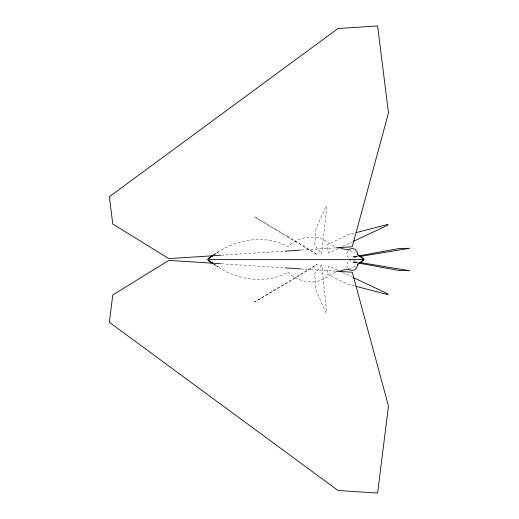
<?xml version="1.0" encoding="UTF-8"?>
<svg xmlns="http://www.w3.org/2000/svg" width="519" height="519" viewBox="0 0 519 519"><rect width="100%" height="100%" fill="white"/><g stroke="black" fill="none" stroke-linecap="round" stroke-linejoin="round"><path stroke-width="0.39" stroke-dasharray="2.6 1.95" d="M347.458 251.202L346.731 253.888L347.458 256.581L348.93 258.06M213.562 255.017C234.685 239.46 264.229 233.725 288.026 246.726C295.142 238.987 306.139 236.43 316.305 237.481C323.947 238.143 328.923 244.222 335.605 246.849M213.575 255.121L218.175 252.065L213.51 255.153M338.07 248.543L328.644 252.967L326.957 244.994L347.529 234.873L354.522 233.057M342.423 246.506L352.576 241.737M355.411 266.215L349.728 268.628M335.605 272.151C327.022 276.912 318.919 283.374 308.221 281.739C300.637 280.61 293.28 278.132 288.026 272.274C264.229 285.275 234.685 279.54 213.562 263.983M352.116 259.727L349.423 260.447L347.458 262.419L346.731 265.112L347.458 267.798M221.347 255.225L285.191 251.099M301.351 250.054L335.293 247.855M221.347 263.775L285.191 267.901M301.351 268.946L335.293 271.145M354.522 285.943L347.529 284.127L326.957 274.006L328.644 266.033L338.07 270.457M353.458 260.09L354.801 260.447M349.728 250.372L355.411 252.785M342.423 272.494L352.576 277.263M213.51 263.847L218.175 266.935L213.575 263.879M316.013 228.678L314.67 245.442L321.748 253.7L326.217 211.298L326.6 206.601L326.075 205.991L316.013 228.678M321.748 265.3L314.67 273.558L316.013 290.322L326.075 313.009L326.6 312.399L326.217 307.702L321.748 265.3M254.887 301.824L254.355 302.194L287.98 282.453L310.018 269.108L317.304 264.106L254.887 301.824M287.98 236.547L254.355 216.806L317.304 254.894L310.018 249.892L287.98 236.547"/><path stroke-width="0.78" d="M357.494 265.112L356.774 267.798L354.801 269.77L352.116 270.49L349.423 269.77L348.437 268.784M348.437 250.216L349.423 249.23L352.116 248.51L354.801 249.23L356.774 251.202L357.494 253.888M360.309 262.776L363.514 259.961M360.809 261.933L363.676 259.844M357.247 264.924L359.699 263.191M212.258 255.919L208.327 258.618L212.265 255.997M208.177 258.689L212.842 255.595M338.797 248.205L340.97 247.18M353.303 241.4L382.308 227.796L388.076 224.954L387.953 224.37L356.079 232.655M353.069 256.924L398.144 248.692L409.64 248.251L359.271 256.626M340.853 270.464L348.236 269.231M220.543 255.277L168.818 258.624L112.772 224.039L109.36 196.714L338.005 28.513L377.611 25.95L388.471 112.915L352.265 246.759L336.098 247.803M285.191 251.099L300.546 250.106M353.854 256.924L356.222 256.924M207.146 259.5L364.26 259.5M353.854 262.076L356.222 262.076M220.543 263.723L168.818 260.376L112.772 294.961L109.36 322.286L338.005 490.487L377.611 493.05L388.471 406.085L352.265 272.241L336.098 271.197M285.191 267.901L300.546 268.894M359.271 262.374L409.64 270.749L398.144 270.308L353.069 262.076M340.853 248.536L348.236 249.769M356.079 286.345L387.953 294.63L388.076 294.046L382.308 291.204L353.303 277.6M338.797 270.795L340.97 271.82M208.177 260.311L212.842 263.405M212.265 263.003L208.327 260.382L212.258 263.081M357.247 254.076L359.699 255.809M360.809 257.067L363.676 259.156M360.309 256.224L363.514 259.039"/></g></svg>
